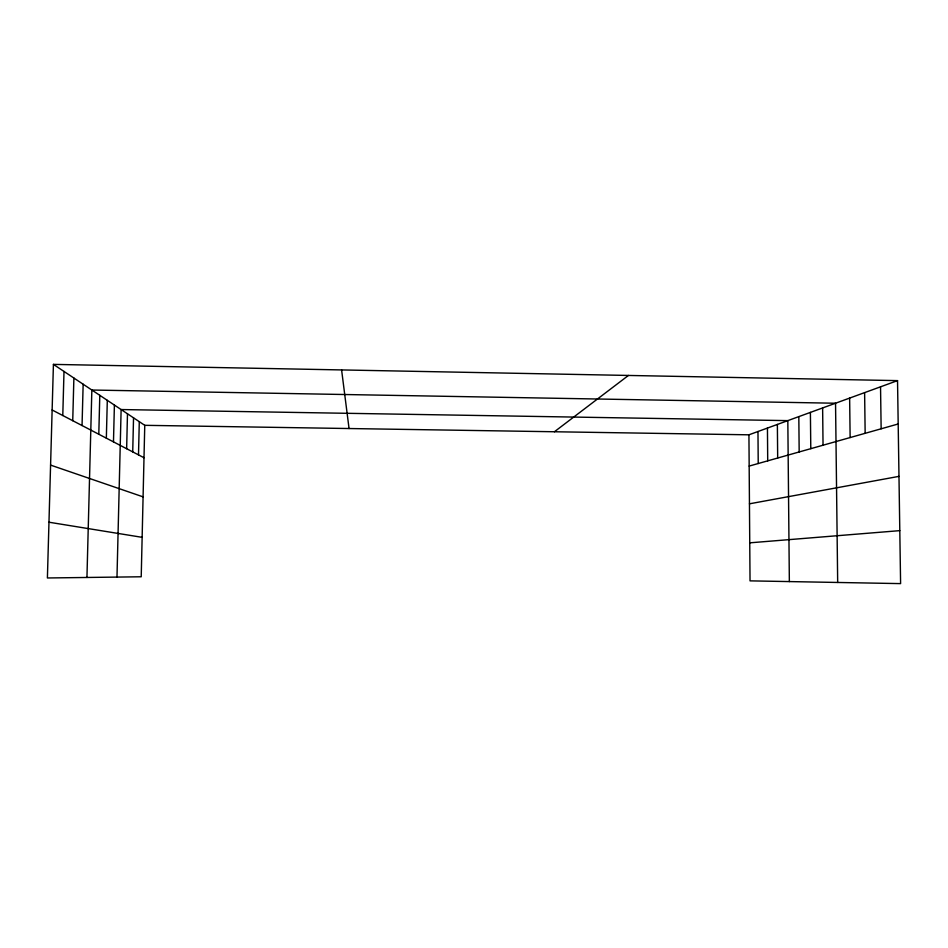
<?xml version="1.0" encoding="UTF-8"?>
<svg xmlns="http://www.w3.org/2000/svg" width="948" height="948" viewBox="0 0 948 948"><rect width="100%" height="100%" fill="white"/><g stroke="black" fill="none" stroke-linecap="round" stroke-linejoin="round"><path stroke-width="1.42" d="M116.983 577.083L121.119 409.548L787.824 420.628L789.352 581.586M126.641 448.712L127.482 413.79M132.72 451.876L133.538 417.831M138.503 454.874L139.285 421.67M53.42 364.387L144.76 425.32L141.216 576.775L47.4 577.972L53.42 364.387L897.531 380.622L900.6 583.613L750.034 580.863L748.932 434.812L897.531 380.622M86.943 577.462L91.849 390.031L835.544 403.232L837.677 582.463M98.793 434.243L99.801 395.328M106.342 438.166L107.302 400.329M113.476 441.875L114.4 405.069M62.781 415.52L64.002 371.45M72.735 420.699L73.885 378.039M82.049 425.545L83.151 384.224M554.414 431.755L628.441 375.444M749.169 466.084L898.183 423.981M749.453 503.815L898.977 476.37M749.75 542.837L899.794 530.643M144.76 425.32L748.932 434.812M48.976 522.218L142.141 537.338M50.588 465.101L143.089 496.859M52.14 409.986L144.001 457.742M341.6 369.933L349.054 428.532M880.538 386.82L881.142 428.792M864.612 392.626L865.157 433.307M849.633 398.089L850.131 437.549M822.627 407.936L823.042 445.204M810.398 412.392L810.789 448.677M798.82 416.622L799.176 451.959M777.372 424.443L777.68 458.026M767.442 428.069L767.714 460.846M757.973 431.518L758.222 463.525"/></g></svg>
